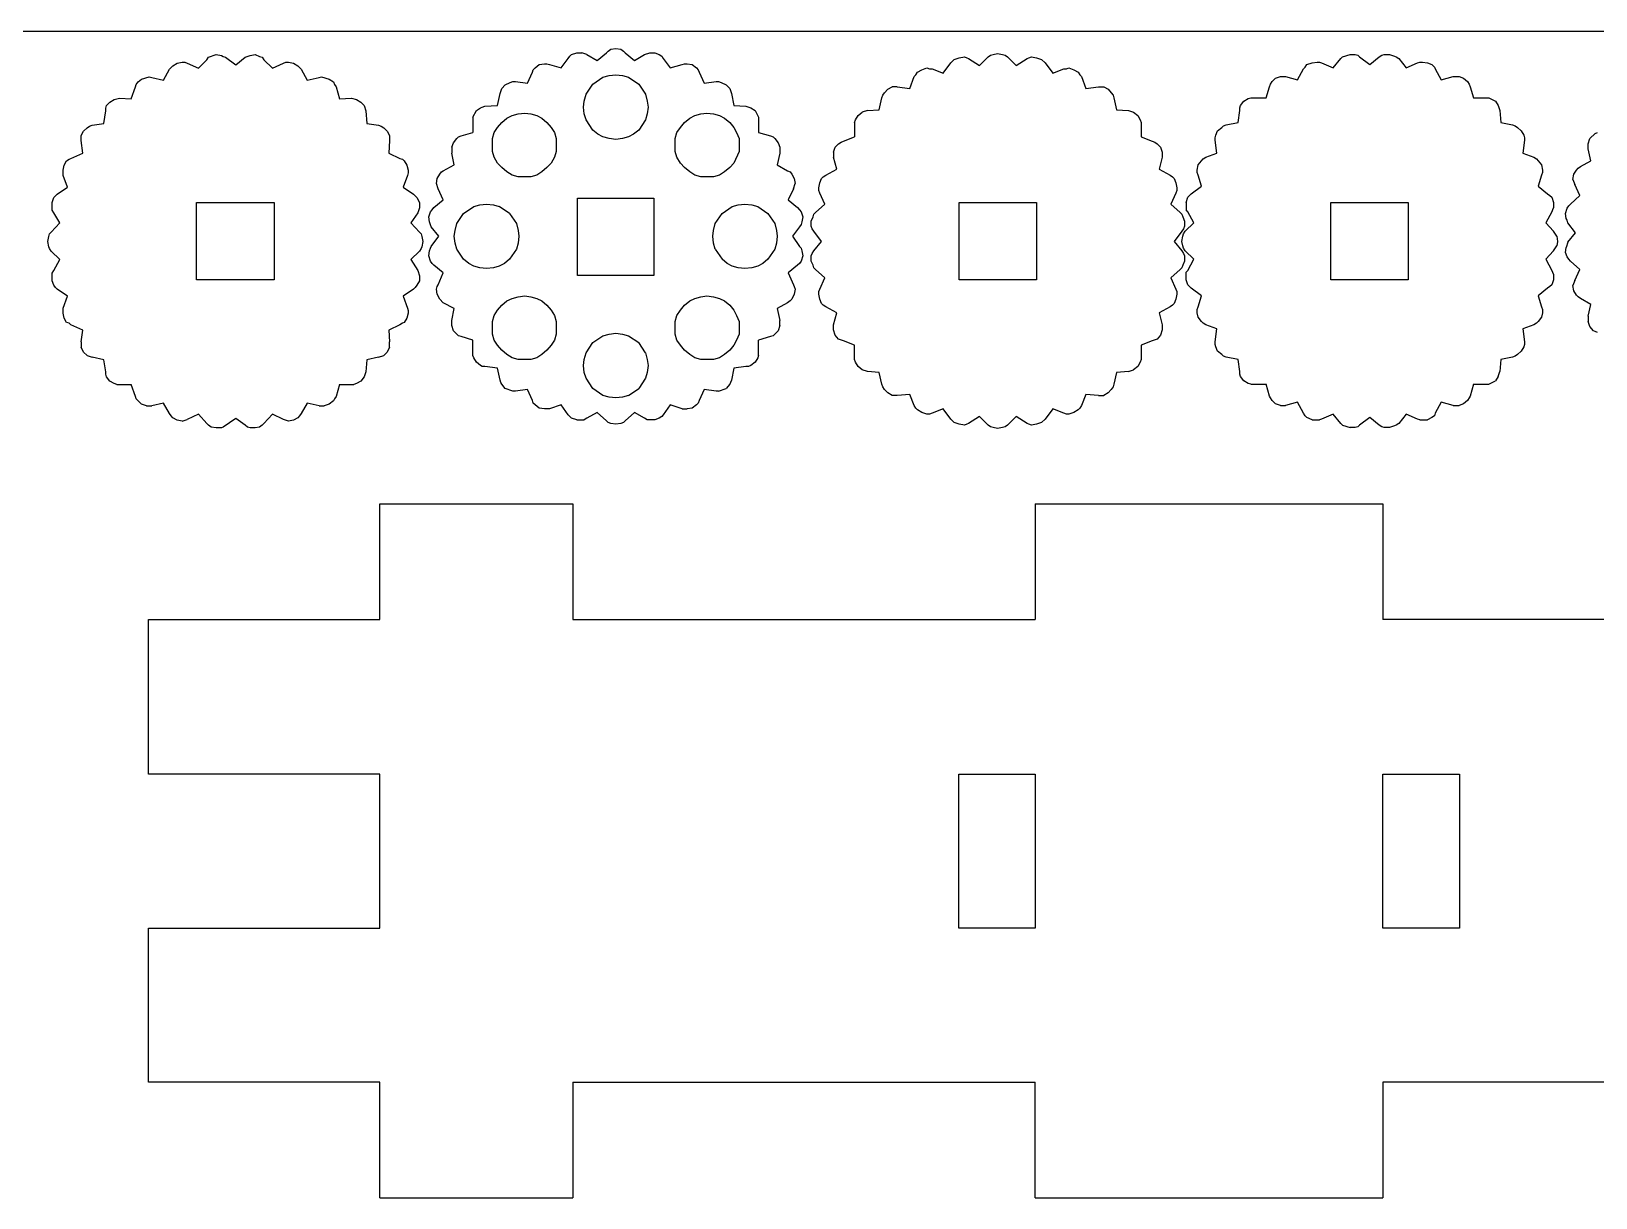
# Model space of a CAD drawing. Extents: x -4665 to 4665, y -2178 to 2178.
# Drawn here: x -938 to 620, y 1017 to 2178 of the extents above; entities that cross this region are included whole.
import ezdxf

# ---------------------------------------------------------------- set-up
doc = ezdxf.new("R2010")
doc.units = 0
doc.header["$MEASUREMENT"] = 0
doc.layers.get('0').update_dxf_attribs({"linetype": 'CONTINUOUS'})

msp = doc.modelspace()

# ---------------------------------------------------------------- linework, layer by layer
for p, q in [((4664.7, 2178.2), (-4664.7, 2178.2)), ((-763.4, 2149.9), (-761.7, 2152.5)), ((-761.7, 2152.5), (-754.1, 2155)), ((-754.1, 2155), (-749, 2154.2)), ((-749, 2154.2), (-747.3, 2153.3)), ((-747.3, 2153.3), (-744.8, 2152.5)), ((-744.8, 2152.5), (-734.6, 2144.9)), ((-734.6, 2144.9), (-725.3, 2152.5)), ((-725.3, 2152.5), (-720.2, 2154.2)), ((-720.2, 2154.2), (-715.2, 2155)), ((-715.2, 2155), (-710.9, 2153.3)), ((-710.9, 2153.3), (-708.4, 2152.5)), ((-708.4, 2152.5), (-706.7, 2149.9)), ((-410.4, 2141.7), (-403.6, 2151)), ((-403.6, 2151), (-401.9, 2153.6)), ((-401.9, 2153.6), (-400.2, 2155.2)), ((-400.2, 2155.2), (-395.1, 2156.9)), ((-395.1, 2156.9), (-390, 2156.9)), ((-385, 2155.2), (-390, 2156.9)), ((-385, 2155.2), (-374.8, 2149.3)), ((-374.8, 2149.3), (-365.5, 2156.9)), ((-365.5, 2156.9), (-363.8, 2158.6)), ((-363.8, 2158.6), (-361.2, 2160.3)), ((-361.2, 2160.3), (-356.2, 2161.2)), ((-356.2, 2161.2), (-351.1, 2160.3)), ((-351.1, 2160.3), (-348.5, 2158.6)), ((-348.5, 2158.6), (-346.9, 2156.9)), ((-346.9, 2156.9), (-337.5, 2149.3)), ((-337.5, 2149.3), (-327.4, 2155.2)), ((-327.4, 2155.2), (-322.3, 2156.9)), ((-322.3, 2156.9), (-317.2, 2156.9)), ((-317.2, 2156.9), (-313, 2155.2)), ((-313, 2155.2), (-310.4, 2153.6)), ((-310.4, 2153.6), (-308.8, 2151)), ((-308.8, 2151), (-302, 2141.7)), ((-19.2, 2150.2), (-14.1, 2151.9)), ((-14.1, 2151.9), (-9, 2152.7)), ((-9, 2152.7), (-6.5, 2151.9)), ((-6.5, 2151.9), (-4.8, 2151)), ((-4.8, 2151), (6.2, 2144.2)), ((6.2, 2144.2), (14.7, 2152.7)), ((14.7, 2152.7), (17.2, 2154.4)), ((17.2, 2154.4), (19.8, 2155.2)), ((19.8, 2155.2), (24, 2156.1)), ((24, 2156.1), (29.1, 2155.2)), ((29.1, 2155.2), (31.6, 2154.4)), ((31.6, 2154.4), (34.1, 2152.7)), ((34.1, 2152.7), (42.6, 2144.2)), ((42.6, 2144.2), (53.6, 2151)), ((53.6, 2151), (55.3, 2151.9)), ((55.3, 2151.9), (57.9, 2152.7)), ((57.9, 2152.7), (62.9, 2151.9)), ((62.9, 2151.9), (68, 2150.2)), ((358.4, 2141.7), (366, 2151)), ((366, 2151), (367.7, 2152.7)), ((367.7, 2152.7), (375.4, 2155.2)), ((375.4, 2155.2), (380.4, 2155.2)), ((380.4, 2155.2), (383, 2154.4)), ((383, 2154.4), (384.7, 2152.7)), ((384.7, 2152.7), (394.8, 2145.1)), ((394.8, 2145.1), (404.1, 2152.7)), ((404.1, 2152.7), (406.7, 2154.4)), ((406.7, 2154.4), (409.2, 2155.2)), ((409.2, 2155.2), (414.3, 2155.2)), ((414.3, 2155.2), (419.4, 2153.6)), ((419.4, 2153.6), (421.1, 2152.7)), ((421.1, 2152.7), (423.6, 2151)), ((423.6, 2151), (431.2, 2141.7)), ((-806.6, 2129.6), (-800.7, 2140.6)), ((-800.7, 2140.6), (-797.3, 2144)), ((-797.3, 2144), (-793, 2146.6)), ((-793, 2146.6), (-788, 2147.4)), ((-788, 2147.4), (-785.4, 2147.4)), ((-785.4, 2147.4), (-782.9, 2146.6)), ((-782.9, 2146.6), (-771.9, 2141.5)), ((-771.9, 2141.5), (-763.4, 2149.9)), ((-706.7, 2149.9), (-698.2, 2141.5)), ((-698.2, 2141.5), (-687.2, 2146.6)), ((-687.2, 2146.6), (-684.7, 2147.4)), ((-684.7, 2147.4), (-682.1, 2147.4)), ((-682.1, 2147.4), (-677.1, 2146.6)), ((-677.1, 2146.6), (-672.8, 2144)), ((-672.8, 2144), (-669.4, 2140.6)), ((-669.4, 2140.6), (-663.5, 2129.6)), ((-444.2, 2126.5), (-439.1, 2137.5)), ((-439.1, 2137.5), (-438.3, 2140)), ((-438.3, 2140), (-436.6, 2141.7)), ((-436.6, 2141.7), (-432.4, 2145.1)), ((-432.4, 2145.1), (-427.3, 2145.9)), ((-427.3, 2145.9), (-424.7, 2145.9)), ((-424.7, 2145.9), (-422.2, 2145.1)), ((-422.2, 2145.1), (-410.4, 2141.7)), ((-362.9, 2134.1), (-356.2, 2134.9)), ((-356.2, 2134.9), (-349.4, 2134.1)), ((-302, 2141.7), (-290.1, 2145.1)), ((-290.1, 2145.1), (-287.6, 2145.9)), ((-287.6, 2145.9), (-285, 2145.9)), ((-285, 2145.9), (-280, 2145.1)), ((-280, 2145.1), (-275.7, 2141.7)), ((-275.7, 2141.7), (-274, 2140)), ((-274, 2140), (-273.2, 2137.5)), ((-273.2, 2137.5), (-268.1, 2126.5)), ((-59, 2133.2), (-57.3, 2134.9)), ((-57.3, 2134.9), (-55.6, 2137.5)), ((-55.6, 2137.5), (-51.4, 2140)), ((-51.4, 2140), (-46.3, 2141.7)), ((-46.3, 2141.7), (-43.7, 2140.9)), ((-43.7, 2140.9), (-41.2, 2140.9)), ((-41.2, 2140.9), (-30.2, 2136.6)), ((-30.2, 2136.6), (-22.6, 2146.8)), ((-22.6, 2146.8), (-19.2, 2150.2)), ((68, 2150.2), (71.4, 2146.8)), ((71.4, 2146.8), (79, 2136.6)), ((79, 2136.6), (90, 2140.9)), ((90, 2140.9), (92.6, 2140.9)), ((92.6, 2140.9), (95.1, 2141.7)), ((95.1, 2141.7), (100.2, 2140)), ((100.2, 2140), (104.4, 2137.5)), ((104.4, 2137.5), (106.1, 2134.9)), ((106.1, 2134.9), (107.8, 2133.2)), ((322.9, 2129.8), (328.8, 2140.9)), ((328.8, 2140.9), (330.5, 2142.5)), ((330.5, 2142.5), (332.2, 2145.1)), ((332.2, 2145.1), (337.3, 2146.8)), ((337.3, 2146.8), (342.3, 2147.6)), ((342.3, 2147.6), (344.9, 2147.6)), ((344.9, 2147.6), (346.6, 2146.8)), ((346.6, 2146.8), (358.4, 2141.7)), ((431.2, 2141.7), (442.2, 2146.8)), ((442.2, 2146.8), (444.8, 2147.6)), ((444.8, 2147.6), (447.3, 2147.6)), ((447.3, 2147.6), (452.4, 2146.8)), ((452.4, 2146.8), (456.6, 2145.1)), ((456.6, 2145.1), (459.2, 2142.5)), ((459.2, 2142.5), (460, 2140.9)), ((460, 2140.9), (465.9, 2129.8)), ((-838.8, 2111), (-834.5, 2122.9)), ((-834.5, 2122.9), (-833.7, 2125.4)), ((-833.7, 2125.4), (-832, 2127.9)), ((-832, 2127.9), (-828.6, 2130.5)), ((-828.6, 2130.5), (-821, 2133)), ((-821, 2133), (-818.4, 2132.2)), ((-818.4, 2132.2), (-806.6, 2129.6)), ((-663.5, 2129.6), (-651.7, 2132.2)), ((-651.7, 2132.2), (-649.1, 2133)), ((-649.1, 2133), (-641.5, 2130.5)), ((-641.5, 2130.5), (-637.3, 2127.9)), ((-637.3, 2127.9), (-636.4, 2125.4)), ((-636.4, 2125.4), (-634.7, 2122.9)), ((-634.7, 2122.9), (-631.3, 2111)), ((-471.3, 2116.3), (-469.6, 2121.4)), ((-469.6, 2121.4), (-466.2, 2124.8)), ((-466.2, 2124.8), (-461.2, 2127.3)), ((-461.2, 2127.3), (-458.6, 2128.2)), ((-458.6, 2128.2), (-456.1, 2128.2)), ((-456.1, 2128.2), (-444.2, 2126.5)), ((-385.8, 2115.5), (-379, 2125.6)), ((-379, 2125.6), (-368.9, 2132.4)), ((-368.9, 2132.4), (-362.9, 2134.1)), ((-349.4, 2134.1), (-343.5, 2132.4)), ((-343.5, 2132.4), (-333.3, 2125.6)), ((-333.3, 2125.6), (-326.5, 2115.5)), ((-268.1, 2126.5), (-256.3, 2128.2)), ((-256.3, 2128.2), (-253.7, 2128.2)), ((-253.7, 2128.2), (-251.2, 2127.3)), ((-251.2, 2127.3), (-246.1, 2124.8)), ((-246.1, 2124.8), (-242.7, 2121.4)), ((-242.7, 2121.4), (-241, 2116.3)), ((-88.6, 2117.1), (-85.2, 2120.5)), ((-85.2, 2120.5), (-81, 2123.1)), ((-75.9, 2123.1), (-81, 2123.1)), ((-75.9, 2123.1), (-63.2, 2121.4)), ((-63.2, 2121.4), (-59, 2133.2)), ((107.8, 2133.2), (112, 2121.4)), ((112, 2121.4), (124.7, 2123.1)), ((124.7, 2123.1), (129.8, 2123.1)), ((129.8, 2123.1), (134.1, 2120.5)), ((134.1, 2120.5), (137.4, 2117.1)), ((291.5, 2112.1), (294.9, 2123.1)), ((294.9, 2123.1), (295.8, 2125.6)), ((295.8, 2125.6), (297.5, 2128.2)), ((297.5, 2128.2), (300.8, 2131.5)), ((300.8, 2131.5), (305.9, 2133.2)), ((305.9, 2133.2), (311, 2133.2)), ((311, 2133.2), (322.9, 2129.8)), ((465.9, 2129.8), (477.8, 2133.2)), ((477.8, 2133.2), (483.7, 2133.2)), ((483.7, 2133.2), (488, 2131.5)), ((488, 2131.5), (492.2, 2128.2)), ((492.2, 2128.2), (493.9, 2125.6)), ((493.9, 2125.6), (494.7, 2123.1)), ((494.7, 2123.1), (498.1, 2112.1)), ((-864.2, 2101.7), (-863.3, 2104.2)), ((-863.3, 2104.2), (-859.9, 2107.6)), ((-859.9, 2107.6), (-855.7, 2110.2)), ((-855.7, 2110.2), (-850.6, 2111.8)), ((-850.6, 2111.8), (-838.8, 2111)), ((-631.3, 2111), (-619.5, 2111.8)), ((-619.5, 2111.8), (-614.4, 2110.2)), ((-614.4, 2110.2), (-610.2, 2107.6)), ((-610.2, 2107.6), (-606.8, 2104.2)), ((-606.8, 2104.2), (-605.1, 2099.1)), ((-489.1, 2102.8), (-486.6, 2103.6)), ((-486.6, 2103.6), (-473.9, 2104.4)), ((-473.9, 2104.4), (-471.3, 2116.3)), ((-388.3, 2102.8), (-387.5, 2108.7)), ((-387.5, 2108.7), (-385.8, 2115.5)), ((-326.5, 2115.5), (-324.8, 2108.7)), ((-324.8, 2108.7), (-324, 2102.8)), ((-241, 2116.3), (-238.5, 2104.4)), ((-238.5, 2104.4), (-226.6, 2103.6)), ((-226.6, 2103.6), (-221.5, 2101.9)), ((-93.7, 2100.2), (-91.2, 2112.1)), ((-91.2, 2112.1), (-90.3, 2114.6)), ((-90.3, 2114.6), (-88.6, 2117.1)), ((137.4, 2117.1), (139.1, 2114.6)), ((139.1, 2114.6), (140, 2112.1)), ((140, 2112.1), (142.5, 2100.2)), ((265.3, 2101.9), (266.1, 2104.4)), ((266.1, 2104.4), (269.5, 2108.7)), ((269.5, 2108.7), (273.8, 2111.2)), ((273.8, 2111.2), (276.3, 2112.1)), ((276.3, 2112.1), (291.5, 2112.1)), ((498.1, 2112.1), (513.4, 2112.1)), ((513.4, 2112.1), (520.1, 2108.7)), ((520.1, 2108.7), (522.7, 2104.4)), ((522.7, 2104.4), (524.4, 2099.4)), ((-865.9, 2086.4), (-864.2, 2099.1)), ((-864.2, 2099.1), (-864.2, 2101.7)), ((-605.1, 2099.1), (-604.2, 2086.4)), ((-498.4, 2092.6), (-495, 2099.4)), ((-498.4, 2092.6), (-498.4, 2077.4)), ((-495, 2099.4), (-490.8, 2101.9)), ((-490.8, 2101.9), (-489.1, 2102.8)), ((-469.6, 2087.5), (-464.5, 2091.7)), ((-464.5, 2091.7), (-459.5, 2094.3)), ((-459.5, 2094.3), (-453.5, 2096)), ((-453.5, 2096), (-446.8, 2096.8)), ((-446.8, 2096.8), (-440.8, 2096)), ((-440.8, 2096), (-434.9, 2094.3)), ((-434.9, 2094.3), (-429.8, 2091.7)), ((-429.8, 2091.7), (-424.7, 2087.5)), ((-387.5, 2096), (-388.3, 2102.8)), ((-385.8, 2090.1), (-387.5, 2096)), ((-379, 2079.9), (-385.8, 2090.1)), ((-326.5, 2090.1), (-333.3, 2079.9)), ((-324.8, 2096), (-326.5, 2090.1)), ((-324, 2102.8), (-324.8, 2096)), ((-287.6, 2087.5), (-282.5, 2091.7)), ((-282.5, 2091.7), (-277.4, 2094.3)), ((-277.4, 2094.3), (-271.5, 2096)), ((-271.5, 2096), (-265.6, 2096.8)), ((-265.6, 2096.8), (-258.8, 2096)), ((-258.8, 2096), (-252.9, 2094.3)), ((-252.9, 2094.3), (-247.8, 2091.7)), ((-247.8, 2091.7), (-242.7, 2087.5)), ((-221.5, 2101.9), (-217.3, 2099.4)), ((-217.3, 2099.4), (-213.9, 2092.6)), ((-213.9, 2092.6), (-213.9, 2077.4)), ((-118.3, 2087.5), (-117.4, 2090.1)), ((-117.4, 2090.1), (-114.9, 2094.3)), ((-114.9, 2094.3), (-110.6, 2097.7)), ((-105.6, 2099.4), (-110.6, 2097.7)), ((-105.6, 2099.4), (-93.7, 2100.2)), ((142.5, 2100.2), (154.4, 2099.4)), ((154.4, 2099.4), (159.5, 2097.7)), ((159.5, 2097.7), (163.7, 2094.3)), ((163.7, 2094.3), (166.2, 2090.1)), ((166.2, 2090.1), (167.1, 2087.5)), ((263.6, 2087.5), (265.3, 2099.4)), ((265.3, 2099.4), (265.3, 2101.9)), ((524.4, 2099.4), (525.2, 2087.5)), ((-888.7, 2074.6), (-886.2, 2078.8)), ((-888.7, 2069.5), (-888.7, 2074.6)), ((-886.2, 2078.8), (-882.8, 2082.2)), ((-882.8, 2082.2), (-880.3, 2083.9)), ((-880.3, 2083.9), (-877.7, 2084.8)), ((-877.7, 2084.8), (-865.9, 2086.4)), ((-604.2, 2086.4), (-592.4, 2084.8)), ((-592.4, 2084.8), (-589.8, 2083.9)), ((-589.8, 2083.9), (-587.3, 2082.2)), ((-587.3, 2082.2), (-583.9, 2078.8)), ((-583.9, 2078.8), (-581.4, 2074.6)), ((-581.4, 2074.6), (-581.4, 2069.5)), ((-514.5, 2071.4), (-512.8, 2073.1)), ((-512.8, 2073.1), (-510.3, 2074)), ((-510.3, 2074), (-498.4, 2077.4)), ((-478.9, 2071.4), (-477.2, 2077.4)), ((-477.2, 2077.4), (-473.9, 2082.4)), ((-473.9, 2082.4), (-469.6, 2087.5)), ((-424.7, 2087.5), (-420.5, 2082.4)), ((-420.5, 2082.4), (-417.1, 2077.4)), ((-417.1, 2077.4), (-415.4, 2071.4)), ((-373.9, 2075.7), (-379, 2079.9)), ((-368.9, 2073.1), (-373.9, 2075.7)), ((-362.9, 2071.4), (-368.9, 2073.1)), ((-343.5, 2073.1), (-349.4, 2071.4)), ((-338.4, 2075.7), (-343.5, 2073.1)), ((-333.3, 2079.9), (-338.4, 2075.7)), ((-296.9, 2071.4), (-295.2, 2077.4)), ((-295.2, 2077.4), (-291.8, 2082.4)), ((-291.8, 2082.4), (-287.6, 2087.5)), ((-242.7, 2087.5), (-238.5, 2082.4)), ((-238.5, 2082.4), (-235.9, 2077.4)), ((-235.9, 2077.4), (-233.4, 2071.4)), ((-213.9, 2077.4), (-202.1, 2074)), ((-202.1, 2074), (-199.5, 2073.1)), ((-199.5, 2073.1), (-197.8, 2071.4)), ((-129.3, 2068.9), (-118.3, 2073.1)), ((-118.3, 2087.5), (-118.3, 2073.1)), ((167.1, 2087.5), (167.1, 2073.1)), ((167.1, 2073.1), (178.1, 2068.9)), ((240.7, 2072.3), (241.6, 2074.8)), ((241.6, 2074.8), (243.3, 2079)), ((243.3, 2079), (247.5, 2082.4)), ((247.5, 2082.4), (249.2, 2084.1)), ((249.2, 2084.1), (251.7, 2085)), ((251.7, 2085), (263.6, 2087.5)), ((525.2, 2087.5), (537.1, 2085)), ((537.1, 2085), (539.6, 2084.1)), ((539.6, 2084.1), (542.1, 2082.4)), ((542.1, 2082.4), (545.5, 2079)), ((545.5, 2079), (548.1, 2074.8)), ((548.1, 2074.8), (548.9, 2072.3)), ((614.1, 2071.4), (619.2, 2076.5)), ((619.2, 2076.5), (621.7, 2077.4)), ((-898.9, 2051.7), (-887, 2056.8)), ((-887, 2056.8), (-888.7, 2069.5)), ((-581.4, 2069.5), (-582.2, 2056.8)), ((-582.2, 2056.8), (-571.2, 2051.7)), ((-519.6, 2063), (-517.9, 2067.2)), ((-519.6, 2063), (-519.6, 2057)), ((-517, 2045.2), (-519.6, 2057)), ((-517.9, 2067.2), (-514.5, 2071.4)), ((-478.9, 2058.7), (-478.9, 2071.4)), ((-477.2, 2052.8), (-478.9, 2058.7)), ((-415.4, 2058.7), (-417.1, 2052.8)), ((-415.4, 2071.4), (-415.4, 2058.7)), ((-356.2, 2070.6), (-362.9, 2071.4)), ((-349.4, 2071.4), (-356.2, 2070.6)), ((-296.9, 2058.7), (-296.9, 2071.4)), ((-295.2, 2052.8), (-296.9, 2058.7)), ((-233.4, 2058.7), (-238.5, 2046.9)), ((-233.4, 2071.4), (-233.4, 2058.7)), ((-197.8, 2071.4), (-194.5, 2067.2)), ((-192.8, 2057), (-195.3, 2045.2)), ((-194.5, 2067.2), (-192.8, 2063)), ((-192.8, 2063), (-192.8, 2057)), ((-139.4, 2057.9), (-137.7, 2063)), ((-139.4, 2057.9), (-139.4, 2052.8)), ((-137.7, 2063), (-134.3, 2066.3)), ((-134.3, 2066.3), (-131.8, 2068)), ((-131.8, 2068), (-129.3, 2068.9)), ((178.1, 2068.9), (180.6, 2068)), ((180.6, 2068), (183.2, 2066.3)), ((183.2, 2066.3), (186.5, 2063)), ((186.5, 2063), (188.2, 2057.9)), ((188.2, 2057.9), (188.2, 2052.8)), ((231.4, 2052.8), (242.4, 2057)), ((240.7, 2069.7), (240.7, 2072.3)), ((242.4, 2057), (240.7, 2069.7)), ((548.9, 2069.7), (547.2, 2057)), ((547.2, 2057), (558.2, 2052.8)), ((548.9, 2072.3), (548.9, 2069.7)), ((612.4, 2066.3), (614.1, 2071.4)), ((612.4, 2061.3), (612.4, 2066.3)), ((615, 2049.4), (612.4, 2061.3)), ((-906.5, 2039.9), (-905.7, 2045)), ((-905.7, 2045), (-903.1, 2049.2)), ((-903.1, 2049.2), (-900.6, 2050.9)), ((-900.6, 2050.9), (-898.9, 2051.7)), ((-571.2, 2051.7), (-568.7, 2050.9)), ((-568.7, 2050.9), (-567, 2049.2)), ((-567, 2049.2), (-564.4, 2045)), ((-564.4, 2045), (-562.8, 2039.9)), ((-528, 2039.3), (-517, 2045.2)), ((-473.9, 2046.9), (-477.2, 2052.8)), ((-469.6, 2042.6), (-473.9, 2046.9)), ((-464.5, 2038.4), (-469.6, 2042.6)), ((-424.7, 2042.6), (-429.8, 2038.4)), ((-420.5, 2046.9), (-424.7, 2042.6)), ((-417.1, 2052.8), (-420.5, 2046.9)), ((-291.8, 2046.9), (-295.2, 2052.8)), ((-287.6, 2042.6), (-291.8, 2046.9)), ((-282.5, 2038.4), (-287.6, 2042.6)), ((-242.7, 2042.6), (-247.8, 2038.4)), ((-238.5, 2046.9), (-242.7, 2042.6)), ((-195.3, 2045.2), (-185.1, 2039.3)), ((-136, 2040.9), (-139.4, 2052.8)), ((188.2, 2052.8), (184.9, 2040.9)), ((223, 2040.1), (223.8, 2045.2)), ((223.8, 2045.2), (227.2, 2049.4)), ((227.2, 2049.4), (228.9, 2051.1)), ((228.9, 2051.1), (231.4, 2052.8)), ((558.2, 2052.8), (560.8, 2051.1)), ((560.8, 2051.1), (562.5, 2049.4)), ((562.5, 2049.4), (565.9, 2045.2)), ((565.9, 2045.2), (566.7, 2040.1)), ((600.6, 2040.1), (602.3, 2041.8)), ((602.3, 2041.8), (604.8, 2043.5)), ((604.8, 2043.5), (615, 2049.4)), ((-906.5, 2034.8), (-906.5, 2039.9)), ((-902.3, 2022.9), (-906.5, 2034.8)), ((-563.6, 2034.8), (-567.8, 2022.9)), ((-562.8, 2037.3), (-563.6, 2034.8)), ((-562.8, 2039.9), (-562.8, 2037.3)), ((-534.8, 2026.6), (-534, 2031.6)), ((-533.1, 2021.5), (-534.8, 2026.6)), ((-534, 2031.6), (-531.4, 2035.9)), ((-531.4, 2035.9), (-529.7, 2038.4)), ((-529.7, 2038.4), (-528, 2039.3)), ((-459.5, 2035), (-464.5, 2038.4)), ((-453.5, 2033.3), (-459.5, 2035)), ((-440.8, 2033.3), (-453.5, 2033.3)), ((-434.9, 2035), (-440.8, 2033.3)), ((-429.8, 2038.4), (-434.9, 2035)), ((-277.4, 2035), (-282.5, 2038.4)), ((-271.5, 2033.3), (-277.4, 2035)), ((-258.8, 2033.3), (-271.5, 2033.3)), ((-252.9, 2035), (-258.8, 2033.3)), ((-247.8, 2038.4), (-252.9, 2035)), ((-185.1, 2039.3), (-182.6, 2038.4)), ((-182.6, 2038.4), (-180.9, 2035.9)), ((-180.9, 2035.9), (-178.4, 2031.6)), ((-179.2, 2021.5), (-177.5, 2026.6)), ((-178.4, 2031.6), (-177.5, 2026.6)), ((-153.8, 2022.3), (-153, 2027.4)), ((-153, 2027.4), (-151.3, 2031.6)), ((-151.3, 2031.6), (-149.6, 2033.3)), ((-149.6, 2033.3), (-147, 2035)), ((-147, 2035), (-136, 2040.9)), ((184.9, 2040.9), (195.9, 2035)), ((195.9, 2035), (198.4, 2033.3)), ((198.4, 2033.3), (200.1, 2031.6)), ((200.1, 2031.6), (201.8, 2027.4)), ((201.8, 2027.4), (202.6, 2022.3)), ((223, 2037.6), (223, 2040.1)), ((223.8, 2035), (223, 2037.6)), ((227.2, 2024), (223.8, 2035)), ((565.9, 2035), (562.5, 2024)), ((566.7, 2037.6), (565.9, 2035)), ((566.7, 2040.1), (566.7, 2037.6)), ((597.2, 2030.8), (598, 2035.9)), ((597.2, 2030.8), (598.9, 2025.7)), ((598, 2035.9), (600.6, 2040.1)), ((604, 2014.7), (598.9, 2025.7)), ((-917.5, 2007.7), (-915.8, 2012.8)), ((-915.8, 2012.8), (-912.4, 2016.2)), ((-912.4, 2016.2), (-902.3, 2022.9)), ((-567.8, 2022.9), (-557.7, 2016.2)), ((-554.3, 2012.8), (-557.7, 2016.2)), ((-554.3, 2012.8), (-551.7, 2007.7)), ((-537.4, 2002.8), (-528, 2010.5)), ((-528, 2010.5), (-533.1, 2021.5)), ((-394.3, 1935.1), (-394.3, 2012.2)), ((-394.3, 2012.2), (-318.1, 2012.2)), ((-318.1, 2012.2), (-318.1, 1935.1)), ((-179.2, 2021.5), (-184.3, 2010.5)), ((-184.3, 2010.5), (-175, 2002.8)), ((-153.8, 2019.8), (-153.8, 2022.3)), ((-153, 2017.2), (-153.8, 2019.8)), ((-147.9, 2006.2), (-153, 2017.2)), ((201.8, 2017.2), (196.7, 2006.2)), ((202.6, 2019.8), (201.8, 2017.2)), ((202.6, 2022.3), (202.6, 2019.8)), ((211.9, 2007.9), (213.6, 2013)), ((217, 2016.4), (213.6, 2013)), ((217, 2016.4), (227.2, 2024)), ((562.5, 2024), (571.8, 2016.4)), ((571.8, 2016.4), (574.3, 2014.7)), ((574.3, 2014.7), (576, 2013)), ((576, 2013), (577.7, 2007.9)), ((594.6, 2006.2), (604, 2014.7)), ((-917.5, 2000.1), (-917.5, 2007.7)), ((-915.8, 1997.5), (-917.5, 2000.1)), ((-909.9, 1987.4), (-915.8, 1997.5)), ((-773.6, 1930.7), (-773.6, 2007.7)), ((-773.6, 2007.7), (-696.5, 2007.7)), ((-696.5, 2007.7), (-696.5, 1930.7)), ((-553.4, 1997.5), (-560.2, 1987.4)), ((-551.7, 2002.6), (-553.4, 1997.5)), ((-551.7, 2007.7), (-551.7, 2002.6)), ((-542.4, 1993.5), (-540.7, 1998.6)), ((-540.7, 1998.6), (-539, 2000.3)), ((-539, 2000.3), (-537.4, 2002.8)), ((-514.5, 1986.8), (-507.7, 1996.9)), ((-507.7, 1996.9), (-497.6, 2003.7)), ((-497.6, 2003.7), (-491.6, 2005.4)), ((-491.6, 2005.4), (-484.9, 2006.2)), ((-484.9, 2006.2), (-478.1, 2005.4)), ((-478.1, 2005.4), (-472.2, 2003.7)), ((-462, 1996.9), (-472.2, 2003.7)), ((-462, 1996.9), (-455.2, 1986.8)), ((-257.1, 1986.8), (-250.3, 1996.9)), ((-250.3, 1996.9), (-240.2, 2003.7)), ((-240.2, 2003.7), (-234.2, 2005.4)), ((-234.2, 2005.4), (-227.5, 2006.2)), ((-227.5, 2006.2), (-220.7, 2005.4)), ((-220.7, 2005.4), (-214.8, 2003.7)), ((-214.8, 2003.7), (-204.6, 1996.9)), ((-204.6, 1996.9), (-197.8, 1986.8)), ((-175, 2002.8), (-173.3, 2000.3)), ((-173.3, 2000.3), (-171.6, 1998.6)), ((-171.6, 1998.6), (-169.9, 1993.5)), ((-159.7, 1993.5), (-158.9, 1996.1)), ((-158.9, 1996.1), (-157.2, 1997.8)), ((-157.2, 1997.8), (-147.9, 2006.2)), ((-14.1, 2007.9), (62.9, 2007.9)), ((-14.1, 1930.9), (-14.1, 2007.9)), ((62.9, 2007.9), (62.9, 1930.9)), ((196.7, 2006.2), (206, 1997.8)), ((206, 1997.8), (207.7, 1996.1)), ((207.7, 1996.1), (208.6, 1993.5)), ((211.9, 2007.9), (211.9, 2000.3)), ((213.6, 1998.6), (211.9, 2000.3)), ((219.6, 1987.6), (213.6, 1998.6)), ((355.9, 1930.9), (355.9, 2007.9)), ((355.9, 2007.9), (432.9, 2007.9)), ((432.9, 2007.9), (432.9, 1930.9)), ((576, 1998.6), (570.1, 1987.6)), ((576.9, 2000.3), (576, 1998.6)), ((577.7, 2002.8), (576.9, 2000.3)), ((577.7, 2007.9), (577.7, 2002.8)), ((589.6, 1996.9), (591.3, 2002)), ((590.4, 1991.8), (589.6, 1996.9)), ((591.3, 2002), (592.9, 2004.5)), ((592.9, 2004.5), (594.6, 2006.2)), ((-918.4, 1978.1), (-909.9, 1987.4)), ((-560.2, 1987.4), (-551.7, 1978.1)), ((-541.6, 1988.5), (-542.4, 1993.5)), ((-539.9, 1983.4), (-541.6, 1988.5)), ((-532.3, 1974.1), (-539.9, 1983.4)), ((-517, 1974.1), (-516.2, 1980)), ((-516.2, 1980), (-514.5, 1986.8)), ((-455.2, 1986.8), (-453.5, 1980)), ((-453.5, 1980), (-452.7, 1974.1)), ((-259.6, 1974.1), (-258.8, 1980)), ((-258.8, 1980), (-257.1, 1986.8)), ((-197.8, 1986.8), (-196.1, 1980)), ((-196.1, 1980), (-195.3, 1974.1)), ((-173.3, 1983.4), (-180.1, 1974.1)), ((-171.6, 1985.9), (-173.3, 1983.4)), ((-170.7, 1988.5), (-171.6, 1985.9)), ((-169.9, 1993.5), (-170.7, 1988.5)), ((-161.4, 1989.3), (-159.7, 1993.5)), ((-161.4, 1984.2), (-161.4, 1989.3)), ((-160.6, 1981.7), (-161.4, 1984.2)), ((-158.9, 1979.1), (-160.6, 1981.7)), ((-151.3, 1969), (-158.9, 1979.1)), ((207.7, 1979.1), (200.1, 1969)), ((209.4, 1981.7), (207.7, 1979.1)), ((208.6, 1993.5), (210.3, 1989.3)), ((210.3, 1984.2), (209.4, 1981.7)), ((209.4, 1976.6), (211.1, 1979.1)), ((210.3, 1989.3), (210.3, 1984.2)), ((211.1, 1979.1), (219.6, 1987.6)), ((570.1, 1987.6), (577.7, 1979.1)), ((581.1, 1974.1), (577.7, 1979.1)), ((591.3, 1990.1), (590.4, 1991.8)), ((592.1, 1987.6), (591.3, 1990.1)), ((599.7, 1977.4), (592.1, 1987.6)), ((-921.7, 1968.8), (-920.9, 1973.8)), ((-920.9, 1963.7), (-921.7, 1968.8)), ((-920.9, 1973.8), (-920, 1976.4)), ((-920, 1962), (-920.9, 1963.7)), ((-920, 1976.4), (-918.4, 1978.1)), ((-551.7, 1978.1), (-550.1, 1976.4)), ((-550.1, 1976.4), (-549.2, 1973.8)), ((-549.2, 1963.7), (-550.1, 1962)), ((-549.2, 1973.8), (-548.4, 1968.8)), ((-548.4, 1968.8), (-549.2, 1963.7)), ((-540.7, 1962.2), (-539.9, 1963.9)), ((-539.9, 1963.9), (-532.3, 1974.1)), ((-516.2, 1967.3), (-517, 1974.1)), ((-514.5, 1961.4), (-516.2, 1967.3)), ((-453.5, 1967.3), (-455.2, 1961.4)), ((-452.7, 1974.1), (-453.5, 1967.3)), ((-258.8, 1967.3), (-259.6, 1974.1)), ((-257.1, 1961.4), (-258.8, 1967.3)), ((-196.1, 1967.3), (-197.8, 1961.4)), ((-195.3, 1974.1), (-196.1, 1967.3)), ((-180.1, 1974.1), (-173.3, 1963.9)), ((-173.3, 1963.9), (-171.6, 1962.2)), ((-158.9, 1959.7), (-151.3, 1969)), ((200.1, 1969), (207.7, 1959.7)), ((207.7, 1969), (208.6, 1974.1)), ((208.6, 1964.7), (207.7, 1969)), ((208.6, 1974.1), (209.4, 1976.6)), ((209.4, 1962.2), (208.6, 1964.7)), ((577.7, 1959.7), (581.1, 1964.7)), ((581.1, 1974.1), (581.9, 1969)), ((581.9, 1969), (581.1, 1964.7)), ((592.1, 1968.1), (590.4, 1963.1)), ((592.1, 1968.1), (599.7, 1977.4)), ((-918.4, 1959.4), (-920, 1962)), ((-909.9, 1951), (-918.4, 1959.4)), ((-915.8, 1940), (-909.9, 1951)), ((-551.7, 1959.4), (-560.2, 1951)), ((-560.2, 1951), (-553.4, 1940)), ((-550.1, 1962), (-551.7, 1959.4)), ((-542.4, 1954.6), (-541.6, 1959.7)), ((-540.7, 1949.5), (-542.4, 1954.6)), ((-541.6, 1959.7), (-540.7, 1962.2)), ((-539, 1947), (-540.7, 1949.5)), ((-507.7, 1951.2), (-514.5, 1961.4)), ((-502.6, 1947), (-507.7, 1951.2)), ((-462, 1951.2), (-467.1, 1947)), ((-455.2, 1961.4), (-462, 1951.2)), ((-257.1, 1961.4), (-250.3, 1951.2)), ((-245.3, 1947), (-250.3, 1951.2)), ((-204.6, 1951.2), (-209.7, 1947)), ((-197.8, 1961.4), (-204.6, 1951.2)), ((-171.6, 1949.5), (-173.3, 1947)), ((-171.6, 1962.2), (-170.7, 1959.7)), ((-169.9, 1954.6), (-171.6, 1949.5)), ((-170.7, 1959.7), (-169.9, 1954.6)), ((-161.4, 1954.6), (-160.6, 1957.1)), ((-161.4, 1949.5), (-161.4, 1954.6)), ((-159.7, 1945.3), (-161.4, 1949.5)), ((-160.6, 1957.1), (-158.9, 1959.7)), ((207.7, 1959.7), (209.4, 1957.1)), ((210.3, 1949.5), (208.6, 1945.3)), ((211.1, 1959.7), (209.4, 1962.2)), ((209.4, 1957.1), (210.3, 1954.6)), ((210.3, 1954.6), (210.3, 1949.5)), ((219.6, 1951.2), (211.1, 1959.7)), ((213.6, 1940.2), (219.6, 1951.2)), ((577.7, 1959.7), (570.1, 1951.2)), ((570.1, 1951.2), (576, 1940.2)), ((589.6, 1958), (590.4, 1963.1)), ((591.3, 1953.7), (589.6, 1958)), ((592.9, 1951.2), (591.3, 1953.7)), ((594.6, 1949.5), (592.9, 1951.2)), ((604, 1941), (594.6, 1949.5)), ((-917.5, 1937.4), (-915.8, 1940)), ((-917.5, 1929.8), (-917.5, 1937.4)), ((-553.4, 1940), (-551.7, 1934.9)), ((-551.7, 1934.9), (-551.7, 1929.8)), ((-537.4, 1945.3), (-539, 1947)), ((-528, 1937.7), (-537.4, 1945.3)), ((-533.1, 1925.8), (-528, 1937.7)), ((-497.6, 1944.4), (-502.6, 1947)), ((-491.6, 1942.7), (-497.6, 1944.4)), ((-484.9, 1941.9), (-491.6, 1942.7)), ((-478.1, 1942.7), (-484.9, 1941.9)), ((-472.2, 1944.4), (-478.1, 1942.7)), ((-467.1, 1947), (-472.2, 1944.4)), ((-318.1, 1935.1), (-394.3, 1935.1)), ((-240.2, 1944.4), (-245.3, 1947)), ((-234.2, 1942.7), (-240.2, 1944.4)), ((-227.5, 1941.9), (-234.2, 1942.7)), ((-220.7, 1942.7), (-227.5, 1941.9)), ((-214.8, 1944.4), (-220.7, 1942.7)), ((-209.7, 1947), (-214.8, 1944.4)), ((-175, 1945.3), (-184.3, 1937.7)), ((-184.3, 1937.7), (-179.2, 1925.8)), ((-173.3, 1947), (-175, 1945.3)), ((-158.9, 1942.7), (-159.7, 1945.3)), ((-157.2, 1941), (-158.9, 1942.7)), ((-147.9, 1932.6), (-157.2, 1941)), ((-153, 1921.6), (-147.9, 1932.6)), ((206, 1941), (196.7, 1932.6)), ((196.7, 1932.6), (201.8, 1921.6)), ((207.7, 1942.7), (206, 1941)), ((208.6, 1945.3), (207.7, 1942.7)), ((211.9, 1938.5), (213.6, 1940.2)), ((211.9, 1930.9), (211.9, 1938.5)), ((576, 1940.2), (576.9, 1938.5)), ((576.9, 1938.5), (577.7, 1936)), ((577.7, 1936), (577.7, 1930.9)), ((598.9, 1930), (604, 1941)), ((-915.8, 1925.6), (-917.5, 1929.8)), ((-914.1, 1923), (-915.8, 1925.6)), ((-912.4, 1921.3), (-914.1, 1923)), ((-902.3, 1914.6), (-912.4, 1921.3)), ((-696.5, 1930.7), (-773.6, 1930.7)), ((-557.7, 1921.3), (-567.8, 1914.6)), ((-556, 1923), (-557.7, 1921.3)), ((-554.3, 1925.6), (-556, 1923)), ((-551.7, 1929.8), (-554.3, 1925.6)), ((-534.8, 1921.6), (-534, 1924.1)), ((-534, 1916.5), (-534.8, 1921.6)), ((-534, 1924.1), (-533.1, 1925.8)), ((-179.2, 1925.8), (-178.4, 1924.1)), ((-178.4, 1924.1), (-177.5, 1921.6)), ((-177.5, 1921.6), (-178.4, 1916.5)), ((-153.8, 1919), (-153, 1921.6)), ((-153.8, 1916.5), (-153.8, 1919)), ((62.9, 1930.9), (-14.1, 1930.9)), ((201.8, 1921.6), (202.6, 1919)), ((202.6, 1919), (202.6, 1916.5)), ((213.6, 1925.8), (211.9, 1930.9)), ((217, 1922.4), (213.6, 1925.8)), ((227.2, 1914.8), (217, 1922.4)), ((432.9, 1930.9), (355.9, 1930.9)), ((571.8, 1922.4), (562.5, 1914.8)), ((574.3, 1924.1), (571.8, 1922.4)), ((576, 1925.8), (574.3, 1924.1)), ((577.7, 1930.9), (576, 1925.8)), ((598.9, 1930), (597.2, 1925)), ((598, 1919.9), (597.2, 1925)), ((600.6, 1915.6), (598, 1919.9)), ((-906.5, 1902.7), (-902.3, 1914.6)), ((-906.5, 1897.6), (-906.5, 1902.7)), ((-567.8, 1914.6), (-563.6, 1902.7)), ((-563.6, 1902.7), (-562.8, 1900.2)), ((-531.4, 1911.4), (-534, 1916.5)), ((-531.4, 1911.4), (-528, 1908)), ((-517, 1902.1), (-528, 1908)), ((-519.6, 1890.2), (-517, 1902.1)), ((-473.9, 1900.4), (-469.6, 1905.5)), ((-469.6, 1905.5), (-464.5, 1909.7)), ((-464.5, 1909.7), (-459.5, 1912.3)), ((-459.5, 1912.3), (-453.5, 1913.9)), ((-453.5, 1913.9), (-446.8, 1914.8)), ((-446.8, 1914.8), (-440.8, 1913.9)), ((-440.8, 1913.9), (-434.9, 1912.3)), ((-434.9, 1912.3), (-429.8, 1909.7)), ((-429.8, 1909.7), (-424.7, 1905.5)), ((-424.7, 1905.5), (-420.5, 1900.4)), ((-291.8, 1900.4), (-287.6, 1905.5)), ((-287.6, 1905.5), (-282.5, 1909.7)), ((-282.5, 1909.7), (-277.4, 1912.3)), ((-277.4, 1912.3), (-271.5, 1913.9)), ((-271.5, 1913.9), (-265.6, 1914.8)), ((-265.6, 1914.8), (-258.8, 1913.9)), ((-258.8, 1913.9), (-252.9, 1912.3)), ((-252.9, 1912.3), (-247.8, 1909.7)), ((-247.8, 1909.7), (-242.7, 1905.5)), ((-242.7, 1905.5), (-238.5, 1900.4)), ((-185.1, 1908), (-195.3, 1902.1)), ((-195.3, 1902.1), (-192.8, 1890.2)), ((-182.6, 1909.7), (-185.1, 1908)), ((-180.9, 1911.4), (-182.6, 1909.7)), ((-178.4, 1916.5), (-180.9, 1911.4)), ((-153, 1911.4), (-153.8, 1916.5)), ((-151.3, 1907.2), (-153, 1911.4)), ((-149.6, 1905.5), (-151.3, 1907.2)), ((-147, 1903.8), (-149.6, 1905.5)), ((-136, 1897.9), (-147, 1903.8)), ((195.9, 1903.8), (184.9, 1897.9)), ((198.4, 1905.5), (195.9, 1903.8)), ((200.1, 1907.2), (198.4, 1905.5)), ((201.8, 1911.4), (200.1, 1907.2)), ((202.6, 1916.5), (201.8, 1911.4)), ((223, 1901.2), (223.8, 1903.8)), ((223, 1897.9), (223, 1901.2)), ((223.8, 1903.8), (227.2, 1914.8)), ((562.5, 1914.8), (565.9, 1903.8)), ((565.9, 1903.8), (566.7, 1901.2)), ((566.7, 1901.2), (566.7, 1897.9)), ((602.3, 1913.9), (600.6, 1915.6)), ((604.8, 1912.3), (602.3, 1913.9)), ((615, 1906.3), (604.8, 1912.3)), ((612.4, 1894.5), (615, 1906.3)), ((-905.7, 1892.6), (-906.5, 1897.6)), ((-903.1, 1888.3), (-905.7, 1892.6)), ((-900.6, 1887.5), (-903.1, 1888.3)), ((-898.9, 1885.8), (-900.6, 1887.5)), ((-887, 1880.7), (-898.9, 1885.8)), ((-571.2, 1885.8), (-582.2, 1880.7)), ((-568.7, 1887.5), (-571.2, 1885.8)), ((-567, 1888.3), (-568.7, 1887.5)), ((-564.4, 1892.6), (-567, 1888.3)), ((-562.8, 1897.6), (-564.4, 1892.6)), ((-562.8, 1900.2), (-562.8, 1897.6)), ((-519.6, 1885.2), (-519.6, 1890.2)), ((-478.9, 1889.4), (-477.2, 1895.3)), ((-478.9, 1876.7), (-478.9, 1889.4)), ((-477.2, 1895.3), (-473.9, 1900.4)), ((-420.5, 1900.4), (-417.1, 1895.3)), ((-417.1, 1895.3), (-415.4, 1889.4)), ((-415.4, 1889.4), (-415.4, 1876.7)), ((-296.9, 1889.4), (-295.2, 1895.3)), ((-296.9, 1876.7), (-296.9, 1889.4)), ((-295.2, 1895.3), (-291.8, 1900.4)), ((-238.5, 1900.4), (-235.9, 1895.3)), ((-235.9, 1895.3), (-233.4, 1889.4)), ((-233.4, 1889.4), (-233.4, 1876.7)), ((-192.8, 1885.2), (-192.8, 1890.2)), ((-139.4, 1886), (-136, 1897.9)), ((-139.4, 1880.9), (-139.4, 1886)), ((184.9, 1897.9), (188.2, 1886)), ((188.2, 1886), (188.2, 1880.9)), ((223.8, 1893.6), (223, 1897.9)), ((227.2, 1889.4), (223.8, 1893.6)), ((228.9, 1887.7), (227.2, 1889.4)), ((231.4, 1886), (228.9, 1887.7)), ((242.4, 1881.8), (231.4, 1886)), ((558.2, 1886), (547.2, 1881.8)), ((560.8, 1887.7), (558.2, 1886)), ((562.5, 1889.4), (560.8, 1887.7)), ((565.9, 1893.6), (562.5, 1889.4)), ((566.7, 1897.9), (565.9, 1893.6)), ((612.4, 1894.5), (612.4, 1889.4)), ((614.1, 1884.3), (612.4, 1889.4)), ((-888.7, 1868.9), (-887, 1880.7)), ((-582.2, 1880.7), (-581.4, 1868.9)), ((-517.9, 1880.1), (-519.6, 1885.2)), ((-512.8, 1875), (-517.9, 1880.1)), ((-510.3, 1874.2), (-512.8, 1875)), ((-498.4, 1870.8), (-510.3, 1874.2)), ((-498.4, 1855.5), (-498.4, 1870.8)), ((-477.2, 1870.8), (-478.9, 1876.7)), ((-473.9, 1865.7), (-477.2, 1870.8)), ((-417.1, 1870.8), (-420.5, 1865.7)), ((-415.4, 1876.7), (-417.1, 1870.8)), ((-379, 1868.2), (-368.9, 1875)), ((-368.9, 1875), (-362.9, 1876.7)), ((-362.9, 1876.7), (-356.2, 1877.5)), ((-356.2, 1877.5), (-349.4, 1876.7)), ((-349.4, 1876.7), (-343.5, 1875)), ((-343.5, 1875), (-333.3, 1868.2)), ((-295.2, 1870.8), (-296.9, 1876.7)), ((-291.8, 1865.7), (-295.2, 1870.8)), ((-235.9, 1870.8), (-238.5, 1865.7)), ((-233.4, 1876.7), (-235.9, 1870.8)), ((-202.1, 1874.2), (-213.9, 1870.8)), ((-213.9, 1855.5), (-213.9, 1870.8)), ((-199.5, 1875), (-202.1, 1874.2)), ((-194.5, 1880.1), (-199.5, 1875)), ((-192.8, 1885.2), (-194.5, 1880.1)), ((-137.7, 1875.8), (-139.4, 1880.9)), ((-134.3, 1871.6), (-137.7, 1875.8)), ((-129.3, 1869.9), (-134.3, 1871.6)), ((-118.3, 1865.7), (-129.3, 1869.9)), ((178.1, 1869.9), (167.1, 1865.7)), ((183.2, 1871.6), (178.1, 1869.9)), ((186.5, 1875.8), (183.2, 1871.6)), ((188.2, 1880.9), (186.5, 1875.8)), ((240.7, 1869.1), (242.4, 1881.8)), ((547.2, 1881.8), (548.9, 1869.1)), ((617.5, 1880.1), (614.1, 1884.3)), ((619.2, 1879.2), (617.5, 1880.1)), ((621.7, 1878.4), (619.2, 1879.2)), ((-888.7, 1868.9), (-888.7, 1863.8)), ((-886.2, 1858.7), (-888.7, 1863.8)), ((-882.8, 1855.3), (-886.2, 1858.7)), ((-882.8, 1855.3), (-877.7, 1853.6)), ((-592.4, 1853.6), (-587.3, 1855.3)), ((-583.9, 1858.7), (-587.3, 1855.3)), ((-581.4, 1863.8), (-583.9, 1858.7)), ((-581.4, 1863.8), (-581.4, 1868.9)), ((-497.6, 1853), (-498.4, 1855.5)), ((-469.6, 1860.6), (-473.9, 1865.7)), ((-464.5, 1856.4), (-469.6, 1860.6)), ((-459.5, 1853), (-464.5, 1856.4)), ((-429.8, 1856.4), (-434.9, 1853)), ((-424.7, 1860.6), (-429.8, 1856.4)), ((-420.5, 1865.7), (-424.7, 1860.6)), ((-387.5, 1851.3), (-385.8, 1858.1)), ((-385.8, 1858.1), (-379, 1868.2)), ((-326.5, 1858.1), (-333.3, 1868.2)), ((-326.5, 1858.1), (-324.8, 1851.3)), ((-287.6, 1860.6), (-291.8, 1865.7)), ((-282.5, 1856.4), (-287.6, 1860.6)), ((-277.4, 1853), (-282.5, 1856.4)), ((-247.8, 1856.4), (-252.9, 1853)), ((-242.7, 1860.6), (-247.8, 1856.4)), ((-238.5, 1865.7), (-242.7, 1860.6)), ((-213.9, 1855.5), (-214.8, 1853)), ((-118.3, 1851.3), (-118.3, 1865.7)), ((167.1, 1865.7), (167.1, 1851.3)), ((240.7, 1866.5), (240.7, 1869.1)), ((241.6, 1864), (240.7, 1866.5)), ((243.3, 1859.8), (241.6, 1864)), ((247.5, 1856.4), (243.3, 1859.8)), ((249.2, 1854.7), (247.5, 1856.4)), ((251.7, 1853.8), (249.2, 1854.7)), ((539.6, 1854.7), (537.1, 1853.8)), ((542.1, 1856.4), (539.6, 1854.7)), ((545.5, 1859.8), (542.1, 1856.4)), ((548.1, 1864), (545.5, 1859.8)), ((548.9, 1866.5), (548.1, 1864)), ((548.9, 1869.1), (548.9, 1866.5)), ((-865.9, 1851.1), (-877.7, 1853.6)), ((-864.2, 1839.2), (-865.9, 1851.1)), ((-864.2, 1836.7), (-864.2, 1839.2)), ((-605.1, 1839.2), (-606.8, 1834.1)), ((-604.2, 1851.1), (-605.1, 1839.2)), ((-592.4, 1853.6), (-604.2, 1851.1)), ((-495, 1848.8), (-497.6, 1853)), ((-490.8, 1845.4), (-495, 1848.8)), ((-489.1, 1844.5), (-490.8, 1845.4)), ((-486.6, 1844.5), (-489.1, 1844.5)), ((-473.9, 1842.8), (-486.6, 1844.5)), ((-471.3, 1831), (-473.9, 1842.8)), ((-453.5, 1851.3), (-459.5, 1853)), ((-440.8, 1851.3), (-453.5, 1851.3)), ((-434.9, 1853), (-440.8, 1851.3)), ((-388.3, 1845.4), (-387.5, 1851.3)), ((-387.5, 1838.6), (-388.3, 1845.4)), ((-385.8, 1832.7), (-387.5, 1838.6)), ((-324.8, 1838.6), (-326.5, 1832.7)), ((-324.8, 1851.3), (-324, 1845.4)), ((-324, 1845.4), (-324.8, 1838.6)), ((-271.5, 1851.3), (-277.4, 1853)), ((-258.8, 1851.3), (-271.5, 1851.3)), ((-252.9, 1853), (-258.8, 1851.3)), ((-238.5, 1842.8), (-241, 1831)), ((-226.6, 1844.5), (-238.5, 1842.8)), ((-224.1, 1844.5), (-226.6, 1844.5)), ((-221.5, 1845.4), (-224.1, 1844.5)), ((-217.3, 1848.8), (-221.5, 1845.4)), ((-214.8, 1853), (-217.3, 1848.8)), ((-117.4, 1848.8), (-118.3, 1851.3)), ((-114.9, 1844.5), (-117.4, 1848.8)), ((-110.6, 1841.1), (-114.9, 1844.5)), ((-105.6, 1839.4), (-110.6, 1841.1)), ((-93.7, 1838.6), (-105.6, 1839.4)), ((-91.2, 1826.7), (-93.7, 1838.6)), ((142.5, 1838.6), (140, 1826.7)), ((154.4, 1839.4), (142.5, 1838.6)), ((154.4, 1839.4), (159.5, 1841.1)), ((163.7, 1844.5), (159.5, 1841.1)), ((166.2, 1848.8), (163.7, 1844.5)), ((167.1, 1851.3), (166.2, 1848.8)), ((263.6, 1851.3), (251.7, 1853.8)), ((265.3, 1839.4), (263.6, 1851.3)), ((265.3, 1836.9), (265.3, 1839.4)), ((522.7, 1834.4), (524.4, 1839.4)), ((525.2, 1851.3), (524.4, 1839.4)), ((537.1, 1853.8), (525.2, 1851.3)), ((-863.3, 1834.1), (-864.2, 1836.7)), ((-859.9, 1829.9), (-863.3, 1834.1)), ((-855.7, 1827.4), (-859.9, 1829.9)), ((-853.2, 1826.5), (-855.7, 1827.4)), ((-853.2, 1826.5), (-838.8, 1826.5)), ((-834.5, 1814.7), (-838.8, 1826.5)), ((-631.3, 1826.5), (-634.7, 1814.7)), ((-631.3, 1826.5), (-616.9, 1826.5)), ((-614.4, 1827.4), (-616.9, 1826.5)), ((-610.2, 1829.9), (-614.4, 1827.4)), ((-606.8, 1834.1), (-610.2, 1829.9)), ((-470.5, 1828.4), (-471.3, 1831)), ((-469.6, 1826.7), (-470.5, 1828.4)), ((-466.2, 1822.5), (-469.6, 1826.7)), ((-379, 1822.5), (-385.8, 1832.7)), ((-326.5, 1832.7), (-333.3, 1822.5)), ((-242.7, 1826.7), (-246.1, 1822.5)), ((-241.9, 1828.4), (-242.7, 1826.7)), ((-241, 1831), (-241.9, 1828.4)), ((-90.3, 1824.2), (-91.2, 1826.7)), ((-88.6, 1821.7), (-90.3, 1824.2)), ((139.1, 1824.2), (137.4, 1821.7)), ((140, 1826.7), (139.1, 1824.2)), ((266.1, 1834.4), (265.3, 1836.9)), ((269.5, 1830.1), (266.1, 1834.4)), ((273.8, 1827.6), (269.5, 1830.1)), ((276.3, 1826.7), (273.8, 1827.6)), ((276.3, 1826.7), (291.5, 1826.7)), ((294.9, 1814.9), (291.5, 1826.7)), ((498.1, 1826.7), (494.7, 1814.9)), ((498.1, 1826.7), (513.4, 1826.7)), ((513.4, 1826.7), (520.1, 1830.1)), ((522.7, 1834.4), (520.1, 1830.1)), ((-833.7, 1812.1), (-834.5, 1814.7)), ((-833.7, 1812.1), (-828.6, 1807)), ((-806.6, 1807.9), (-818.4, 1805.4)), ((-800.7, 1797.7), (-806.6, 1807.9)), ((-663.5, 1807.9), (-669.4, 1797.7)), ((-651.7, 1805.4), (-663.5, 1807.9)), ((-637.3, 1810.4), (-641.5, 1807)), ((-636.4, 1812.1), (-637.3, 1810.4)), ((-634.7, 1814.7), (-636.4, 1812.1)), ((-458.6, 1820), (-466.2, 1822.5)), ((-456.1, 1820), (-458.6, 1820)), ((-444.2, 1821.7), (-456.1, 1820)), ((-439.1, 1810.7), (-444.2, 1821.7)), ((-438.3, 1808.1), (-439.1, 1810.7)), ((-436.6, 1806.4), (-438.3, 1808.1)), ((-368.9, 1815.7), (-379, 1822.5)), ((-362.9, 1814), (-368.9, 1815.7)), ((-356.2, 1813.2), (-362.9, 1814)), ((-349.4, 1814), (-356.2, 1813.2)), ((-343.5, 1815.7), (-349.4, 1814)), ((-343.5, 1815.7), (-333.3, 1822.5)), ((-274, 1808.1), (-275.7, 1806.4)), ((-273.2, 1810.7), (-274, 1808.1)), ((-268.1, 1821.7), (-273.2, 1810.7)), ((-256.3, 1820), (-268.1, 1821.7)), ((-253.7, 1820), (-256.3, 1820)), ((-253.7, 1820), (-246.1, 1822.5)), ((-85.2, 1818.3), (-88.6, 1821.7)), ((-81, 1815.7), (-85.2, 1818.3)), ((-75.9, 1815.7), (-81, 1815.7)), ((-63.2, 1816.6), (-75.9, 1815.7)), ((-59, 1805.6), (-63.2, 1816.6)), ((112, 1816.6), (107.8, 1805.6)), ((124.7, 1815.7), (112, 1816.6)), ((124.7, 1815.7), (129.8, 1815.7)), ((134.1, 1818.3), (129.8, 1815.7)), ((137.4, 1821.7), (134.1, 1818.3)), ((295.8, 1813.2), (294.9, 1814.9)), ((297.5, 1810.7), (295.8, 1813.2)), ((300.8, 1807.3), (297.5, 1810.7)), ((322.9, 1809), (311, 1805.6)), ((328.8, 1798), (322.9, 1809)), ((465.9, 1809), (460, 1798)), ((477.8, 1805.6), (465.9, 1809)), ((492.2, 1810.7), (488, 1807.3)), ((493.9, 1813.2), (492.2, 1810.7)), ((494.7, 1814.9), (493.9, 1813.2)), ((-823.5, 1805.4), (-828.6, 1807)), ((-823.5, 1805.4), (-818.4, 1805.4)), ((-799, 1795.2), (-800.7, 1797.7)), ((-797.3, 1793.5), (-799, 1795.2)), ((-793, 1791), (-797.3, 1793.5)), ((-771.9, 1796.9), (-782.9, 1791.8)), ((-763.4, 1787.6), (-771.9, 1796.9)), ((-734.6, 1792.7), (-747.3, 1784.2)), ((-725.3, 1785.9), (-734.6, 1792.7)), ((-698.2, 1796.9), (-706.7, 1787.6)), ((-687.2, 1791.8), (-698.2, 1796.9)), ((-672.8, 1793.5), (-677.1, 1791)), ((-671.1, 1795.2), (-672.8, 1793.5)), ((-669.4, 1797.7), (-671.1, 1795.2)), ((-651.7, 1805.4), (-646.6, 1805.4)), ((-641.5, 1807), (-646.6, 1805.4)), ((-432.4, 1803), (-436.6, 1806.4)), ((-427.3, 1802.2), (-432.4, 1803)), ((-422.2, 1802.2), (-427.3, 1802.2)), ((-410.4, 1806.4), (-422.2, 1802.2)), ((-403.6, 1796.3), (-410.4, 1806.4)), ((-400.2, 1792.9), (-403.6, 1796.3)), ((-395.1, 1791.2), (-400.2, 1792.9)), ((-385, 1792.9), (-387.5, 1791.2)), ((-374.8, 1798.8), (-385, 1792.9)), ((-365.5, 1790.3), (-374.8, 1798.8)), ((-337.5, 1798.8), (-346.9, 1790.3)), ((-327.4, 1792.9), (-337.5, 1798.8)), ((-324.8, 1791.2), (-327.4, 1792.9)), ((-313, 1792.9), (-317.2, 1791.2)), ((-310.4, 1794.6), (-313, 1792.9)), ((-308.8, 1796.3), (-310.4, 1794.6)), ((-302, 1806.4), (-308.8, 1796.3)), ((-290.1, 1802.2), (-302, 1806.4)), ((-290.1, 1802.2), (-285, 1802.2)), ((-280, 1803), (-285, 1802.2)), ((-275.7, 1806.4), (-280, 1803)), ((-57.3, 1803), (-59, 1805.6)), ((-55.6, 1801.3), (-57.3, 1803)), ((-51.4, 1798.8), (-55.6, 1801.3)), ((-46.3, 1797.1), (-51.4, 1798.8)), ((-43.7, 1797.1), (-46.3, 1797.1)), ((-41.2, 1798), (-43.7, 1797.1)), ((-30.2, 1802.2), (-41.2, 1798)), ((-22.6, 1792), (-30.2, 1802.2)), ((-22.6, 1792), (-19.2, 1788.6)), ((6.2, 1794.6), (-4.8, 1787.8)), ((14.7, 1786.1), (6.2, 1794.6)), ((42.6, 1794.6), (34.1, 1786.1)), ((53.6, 1787.8), (42.6, 1794.6)), ((71.4, 1792), (68, 1788.6)), ((79, 1802.2), (71.4, 1792)), ((90, 1798), (79, 1802.2)), ((92.6, 1797.1), (90, 1798)), ((95.1, 1797.1), (92.6, 1797.1)), ((100.2, 1798.8), (95.1, 1797.1)), ((104.4, 1801.3), (100.2, 1798.8)), ((106.1, 1803), (104.4, 1801.3)), ((107.8, 1805.6), (106.1, 1803)), ((305.9, 1805.6), (300.8, 1807.3)), ((305.9, 1805.6), (311, 1805.6)), ((330.5, 1795.4), (328.8, 1798)), ((332.2, 1793.7), (330.5, 1795.4)), ((337.3, 1791.2), (332.2, 1793.7)), ((346.6, 1792), (344.9, 1791.2)), ((358.4, 1797.1), (346.6, 1792)), ((366, 1787.8), (358.4, 1797.1)), ((394.8, 1793.7), (384.7, 1786.1)), ((404.1, 1786.1), (394.8, 1793.7)), ((431.2, 1797.1), (423.6, 1787.8)), ((442.2, 1792), (431.2, 1797.1)), ((444.8, 1791.2), (442.2, 1792)), ((456.6, 1793.7), (452.4, 1791.2)), ((459.2, 1795.4), (456.6, 1793.7)), ((460, 1798), (459.2, 1795.4)), ((477.8, 1805.6), (483.7, 1805.6)), ((488, 1807.3), (483.7, 1805.6)), ((-788, 1790.1), (-793, 1791)), ((-788, 1790.1), (-782.9, 1791.8)), ((-761.7, 1785.9), (-763.4, 1787.6)), ((-759.2, 1784.2), (-761.7, 1785.9)), ((-754.1, 1783.3), (-759.2, 1784.2)), ((-749, 1783.3), (-754.1, 1783.3)), ((-747.3, 1784.2), (-749, 1783.3)), ((-722.8, 1784.2), (-725.3, 1785.9)), ((-720.2, 1783.3), (-722.8, 1784.2)), ((-715.2, 1783.3), (-720.2, 1783.3)), ((-710.9, 1784.2), (-715.2, 1783.3)), ((-708.4, 1785.9), (-710.9, 1784.2)), ((-706.7, 1787.6), (-708.4, 1785.9)), ((-682.1, 1790.1), (-687.2, 1791.8)), ((-677.1, 1791), (-682.1, 1790.1)), ((-395.1, 1791.2), (-387.5, 1791.2)), ((-363.8, 1788.6), (-365.5, 1790.3)), ((-361.2, 1787.8), (-363.8, 1788.6)), ((-356.2, 1786.9), (-361.2, 1787.8)), ((-351.1, 1787.8), (-356.2, 1786.9)), ((-348.5, 1788.6), (-351.1, 1787.8)), ((-346.9, 1790.3), (-348.5, 1788.6)), ((-317.2, 1791.2), (-324.8, 1791.2)), ((-14.1, 1786.9), (-19.2, 1788.6)), ((-9, 1786.1), (-14.1, 1786.9)), ((-6.5, 1786.9), (-9, 1786.1)), ((-4.8, 1787.8), (-6.5, 1786.9)), ((17.2, 1784.4), (14.7, 1786.1)), ((19.8, 1783.6), (17.2, 1784.4)), ((24, 1782.7), (19.8, 1783.6)), ((29.1, 1783.6), (24, 1782.7)), ((31.6, 1784.4), (29.1, 1783.6)), ((34.1, 1786.1), (31.6, 1784.4)), ((55.3, 1786.9), (53.6, 1787.8)), ((57.9, 1786.1), (55.3, 1786.9)), ((62.9, 1786.9), (57.9, 1786.1)), ((68, 1788.6), (62.9, 1786.9)), ((337.3, 1791.2), (344.9, 1791.2)), ((367.7, 1786.1), (366, 1787.8)), ((367.7, 1786.1), (375.4, 1783.6)), ((380.4, 1783.6), (375.4, 1783.6)), ((383, 1784.4), (380.4, 1783.6)), ((384.7, 1786.1), (383, 1784.4)), ((406.7, 1784.4), (404.1, 1786.1)), ((409.2, 1783.6), (406.7, 1784.4)), ((414.3, 1783.6), (409.2, 1783.6)), ((419.4, 1785.3), (414.3, 1783.6)), ((421.1, 1786.1), (419.4, 1785.3)), ((423.6, 1787.8), (421.1, 1786.1)), ((444.8, 1791.2), (452.4, 1791.2)), ((-591.1, 1707.6), (-398.9, 1707.6)), ((-591.1, 1592.5), (-591.1, 1707.6)), ((-398.9, 1707.6), (-398.9, 1592.5)), ((61.7, 1707.6), (407.9, 1707.6)), ((61.7, 1707.6), (61.7, 1592.5)), ((407.9, 1707.6), (407.9, 1592.5)), ((-821.4, 1438.4), (-821.4, 1592.5)), ((-821.4, 1592.5), (-591.1, 1592.5)), ((-398.9, 1592.5), (61.7, 1592.5)), ((868.5, 1592.5), (407.9, 1592.5)), ((-591.1, 1438.4), (-821.4, 1438.4)), ((-591.1, 1285.2), (-591.1, 1438.4)), ((-14.5, 1285.2), (-14.5, 1438.4)), ((-14.5, 1438.4), (61.7, 1438.4)), ((61.7, 1438.4), (61.7, 1285.2)), ((407.9, 1285.2), (407.9, 1438.4)), ((407.9, 1438.4), (484.1, 1438.4)), ((484.1, 1438.4), (484.1, 1285.2)), ((-821.4, 1131.9), (-821.4, 1285.2)), ((-821.4, 1285.2), (-591.1, 1285.2)), ((61.7, 1285.2), (-14.5, 1285.2)), ((484.1, 1285.2), (407.9, 1285.2)), ((-591.1, 1131.9), (-821.4, 1131.9)), ((-591.1, 1016.8), (-591.1, 1131.9)), ((-398.9, 1131.9), (-398.9, 1016.8)), ((-398.9, 1131.9), (61.7, 1131.9)), ((61.7, 1016.8), (61.7, 1131.9)), ((407.9, 1131.9), (407.9, 1016.8)), ((868.5, 1131.9), (407.9, 1131.9)), ((-591.1, 1016.8), (-398.9, 1016.8)), ((61.7, 1016.8), (407.9, 1016.8))]:
    msp.add_line(p, q)

doc.saveas('drawing.dxf')
